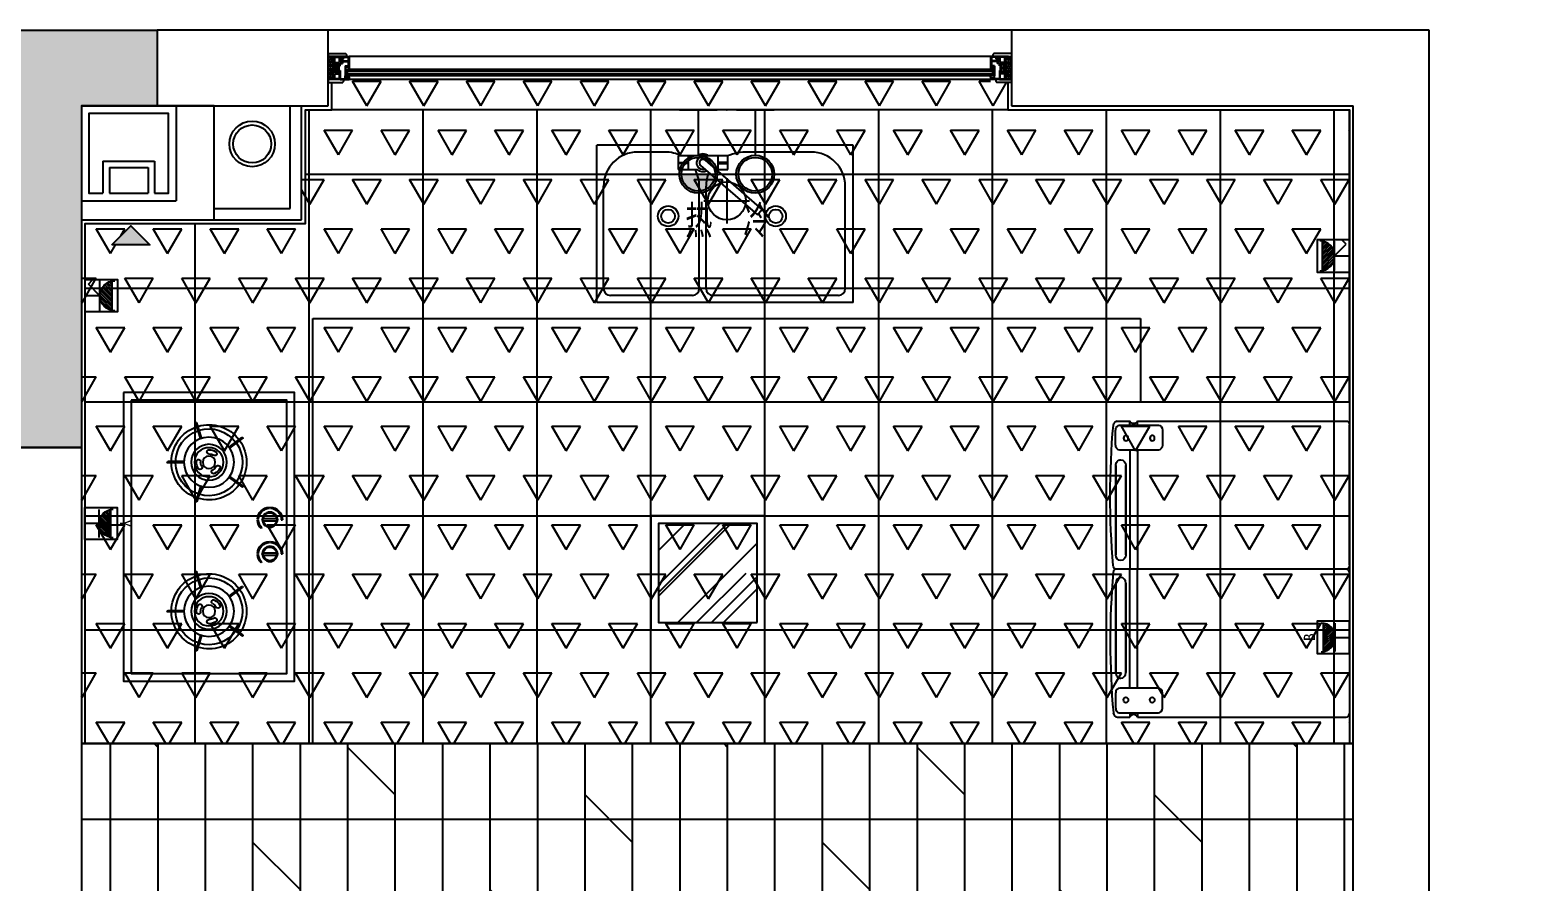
# Model space of a CAD drawing. Header units: millimetres. Extents: x -28014 to 297841, y -81741 to 47579.
# Drawn here: x 67288 to 71249, y -23479 to -21235 of the extents above; entities that cross this region are included whole.
import ezdxf

# ---------------------------------------------------------------- set-up
doc = ezdxf.new("R2010")
doc.units = ezdxf.units.MM
doc.header["$MEASUREMENT"] = 0
for name, color, linetype in [('AR9-剪力墙（柱）线', 6, 'Continuous'), ('AR9-墙线', 160, 'Continuous'), ('AR9-建筑幕墙（窗）', 12, 'Continuous'), ('AR9-建筑给排水（立管）', 4, 'Continuous'), ('DS-4BS-墙体完成面', 20, 'Continuous'), ('EM-强电图标', 14, 'Continuous'), ('EM-给排水图标', 14, 'Continuous'), ('FC-地面造型线', 136, 'Continuous'), ('FC-平面高差线', 144, 'Continuous'), ('FF-厨卫（地坪隐）', 31, 'Continuous'), ('FF-活动家具', 51, 'Continuous'), ('RC-天花灯具', 2, 'Continuous'), ('RC-天花轮廓线', 30, 'Continuous')]:
    doc.layers.add(name, color=color, linetype=linetype)
doc.styles.add('宋体', font='', dxfattribs={"width": 0.8})
doc.styles.get('宋体').set_extended_font_data('SimSun')

# ---------------------------------------------------------------- blocks, each defined once
blk = doc.blocks.new('A$C214622EC')
at = {"linetype": 'ByBlock', "ltscale": 0.01}
h = blk.add_hatch(color=250, dxfattribs=at)
h.dxf.hatch_style = 1
edge = h.paths.add_edge_path()
edge.add_line((-19700.1, 8700), (-19900, 8700))
edge.add_line((-19900, 8700), (-19900, 8900))
edge.add_line((-19900, 8900), (-19700, 8900))
edge.add_line((-19700, 8900), (-19700, 9800))
edge.add_line((-19700, 9800), (-19300.1, 9800))
edge.add_line((-19300.1, 9800), (-19300.1, 9600))
edge.add_line((-19300.1, 9600), (-19500, 9600))
edge.add_line((-19500, 9600), (-19500, 8700))
edge.add_line((-19500, 8700), (-19700, 8700))
edge.add_line((-19700, 8700), (-19700.1, 8700))
h = blk.add_hatch(color=250, dxfattribs=at)
h.dxf.hatch_style = 1
h.paths.add_polyline_path([(-19700, 8700), (-19500, 8700), (-19900, 8700), (-19900, 8900), (-19700, 8900), (-19700, 9800), (-19300, 9800), (-19300, 9600), (-19500, 9600), (-19500, 8700)])
blk.add_lwpolyline([(-19700, 8700), (-19500, 8700), (-19900, 8700), (-19900, 8900), (-19700, 8900), (-19700, 9800), (-19300, 9800), (-19300, 9600), (-19500, 9600), (-19500, 8700)], close=True)
blk = doc.blocks.new('99三层左$0$wei')
at = {"extrusion": (0, 0, -1)}
blk.add_hatch(color=256, dxfattribs=at).paths.add_polyline_path([(-405.9, 224.9), (-355.9, 174.9), (-405.9, 124.9)])
for p, q in [((40, 305), (290, 305)), ((40, 305), (40, 55)), ((290, 305), (290, 55)), ((185, 248.1), (270, 248.1)), ((185, 248.1), (185, 111.9)), ((202.5, 230.6), (270, 230.6)), ((202.5, 230.6), (202.5, 129.4)), ((202.5, 129.4), (270, 129.4)), ((185, 111.9), (270, 111.9)), ((40, 55), (290, 55))]:
    blk.add_line(p, q, dxfattribs=at)
blk.add_line((270, 230.6), (270, 129.4))
at = {"linetype": 'ByBlock', "ltscale": 0.2}
blk.add_lwpolyline([(340, -45), (40, -45), (40, 305), (340, 305)], close=True, dxfattribs=at)
blk.add_lwpolyline([(270, 111.9), (270, 75), (60, 75), (60, 285), (270, 285), (270, 248.1)])
at = {"extrusion": (0, 0, -1)}
blk.add_lwpolyline([(-405.9, 224.9), (-355.9, 174.9), (-405.9, 124.9)], close=True, dxfattribs=at)
blk = doc.blocks.new('*U165')
at = {"layer": 'AR9-建筑幕墙（窗）'}
h = blk.add_hatch(dxfattribs=at)
h.set_pattern_fill('HONEY', color=250, scale=2.333308)
h.set_pattern_definition([(2e-09, (-50793.7736, 158863.649), (5.55618969, 3.20786685), [3.70412646, -7.40825292]), (120, (-50793.7736, 158863.649), (-5.55618903, 3.207867997), [3.70412646, -7.40825292]), (60, (-50793.7736, 158863.649), (6.64e-07, 6.415734844), [-7.40825292, 3.70412646])])
h.paths.add_polyline_path([(-28.1, 330.1), (33.1, 330.1), (33.1, 345.7), (-28.1, 345.7)])
h = blk.add_hatch(dxfattribs=at)
h.set_pattern_fill('HONEY', color=250, scale=2.333308)
h.set_pattern_definition([(2e-09, (-50793.7736, 157409.3308), (5.55618969, 3.20786685), [3.70412646, -7.40825292]), (120, (-50793.7736, 157409.3308), (-5.55618903, 3.207867997), [3.70412646, -7.40825292]), (60, (-50793.7736, 157409.3308), (6.64e-07, 6.415734844), [-7.40825292, 3.70412646])])
h.paths.add_polyline_path([(-28.1, -1438.8), (33.1, -1438.8), (33.1, -1454.3), (-28.1, -1454.3)])
for p, q in [((-35.8, 345.7), (-35.8, 306.8)), ((40.8, 345.7), (-35.8, 345.7)), ((-28.1, 330.1), (-28.1, 345.7)), ((-28.1, 330.1), (-28.1, 345.7)), ((-28.1, 325.4), (-28.1, 345.7)), ((-28.1, 313.8), (-28.1, 330.1)), ((33.1, 301.2), (33.1, 345.7)), ((33.1, 301.2), (33.1, 345.7)), ((33.1, 296.5), (33.1, 345.7)), ((33.1, 337.9), (33.1, 290.5)), ((40.8, 345.7), (40.8, 298.9)), ((-28.1, 313.8), (-28.1, 300.6)), ((-28.1, 300.6), (-28.1, 290.5)), ((-28.1, -1399.1), (-28.1, 290.5)), ((-21.8, 290.5), (-28.1, 290.5)), ((-21.8, 290.5), (-17.9, 290.5)), ((-17.9, -1399.1), (-17.9, 290.5)), ((-1.6, -1399.1), (-1.6, 290.5)), ((2.3, 290.5), (-1.6, 290.5)), ((33.1, 290.5), (2.3, 290.5)), ((33.1, -1399.1), (33.1, 290.5)), ((-35.8, -1454.3), (-35.8, -1415.4)), ((-21.8, -1399.1), (-28.1, -1399.1)), ((-28.1, -1409.2), (-28.1, -1399.1)), ((-28.1, -1422.4), (-28.1, -1409.2)), ((-28.1, -1422.4), (-28.1, -1438.8)), ((-21.8, -1399.1), (-17.9, -1399.1)), ((2.3, -1399.1), (-1.6, -1399.1)), ((33.1, -1399.1), (2.3, -1399.1)), ((33.1, -1446.5), (33.1, -1399.1)), ((33.1, -1405.1), (33.1, -1454.3)), ((33.1, -1409.9), (33.1, -1454.3)), ((33.1, -1409.9), (33.1, -1454.3)), ((40.8, -1454.3), (40.8, -1407.5)), ((40.8, -1454.3), (-35.8, -1454.3)), ((-28.1, -1434), (-28.1, -1454.3)), ((-28.1, -1438.8), (-28.1, -1454.3)), ((-28.1, -1438.8), (-28.1, -1454.3))]:
    blk.add_line(p, q, dxfattribs=at)
at = {"layer": 'AR9-建筑幕墙（窗）', "color": 8}
for p, q in [((-28.1, 330.1), (-12.5, 330.1)), ((-25.7, 316.1), (-25.7, 327.8)), ((-25.7, 327.8), (-12.5, 327.8)), ((-12.5, 330.1), (-12.5, 337.9)), ((-12.5, 337.9), (-5.5, 337.9)), ((-12.5, 327.8), (-12.5, 316.1)), ((-10.2, 330.1), (-10.2, 335.6)), ((-5.5, 335.6), (-10.2, 335.6)), ((-10.2, 330.1), (30.7, 330.1)), ((-10.2, 327.8), (-6.3, 327.8)), ((-10.2, 327.8), (-10.2, 316.1)), ((-6.3, 327.8), (-6.3, 327)), ((-6.3, 327), (-3.9, 327)), ((-6.3, 316.1), (-6.3, 316.9)), ((-6.3, 316.9), (-3.9, 316.9)), ((-5.5, 337.9), (-5.5, 335.6)), ((-3.9, 327), (-3.9, 330.1)), ((-3.9, 316.9), (-3.9, 313.8)), ((1.1, 324.7), (1.1, 319.2)), ((3.4, 324.7), (3.4, 319.2)), ((8.5, 327), (8.5, 330.1)), ((10.8, 327), (8.5, 327)), ((10.8, 316.9), (8.5, 316.9)), ((8.5, 316.9), (8.5, 313.8)), ((10.8, 327.8), (14.7, 327.8)), ((10.8, 327.8), (10.8, 327)), ((10.8, 316.1), (10.8, 316.9)), ((14.7, 327.8), (14.7, 316.1)), ((17.1, 327.8), (30.7, 327.8)), ((17.1, 327.8), (17.1, 316.1)), ((33.1, 337.9), (26.1, 337.9)), ((26.1, 337.9), (26.1, 335.6)), ((26.1, 335.6), (30.7, 335.6)), ((30.7, 335.6), (30.7, 330.1)), ((30.7, 327.8), (30.7, 316.1)), ((-25.7, 316.1), (-12.5, 316.1)), ((-25.7, 313.8), (-25.7, 300.6)), ((-3.9, 313.8), (-25.7, 313.8)), ((-25.7, 300.6), (-21.8, 300.6)), ((-25.7, 298.2), (-25.7, 292.8)), ((-25.7, 298.2), (-21.8, 298.2)), ((-21.8, 292.8), (-25.7, 292.8)), ((-25.7, 292.8), (-21.8, 292.8)), ((-21.8, 300.6), (-21.8, 298.2)), ((-21.8, 300.6), (-17.9, 300.6)), ((-21.8, 292.8), (-21.8, 290.5)), ((-17.9, 300.6), (-17.9, 290.5)), ((-13.3, 300.6), (-17.9, 300.6)), ((-13.3, -1409.2), (-13.3, 300.6)), ((-6.3, 300.6), (-13.3, 300.6)), ((-6.3, 295.9), (-13.3, 300.6)), ((-6.3, 300.6), (-13.3, 295.9)), ((-6.3, 295.9), (-13.3, 295.9)), ((-10.2, 316.1), (-6.3, 316.1)), ((-6.3, -1409.2), (-6.3, 300.6)), ((-1.6, 300.6), (-6.3, 300.6)), ((-1.6, 300.6), (-1.6, 290.5)), ((2.3, 300.6), (-1.6, 300.6)), ((8.5, 300.6), (2.3, 300.6)), ((2.3, 300.6), (2.3, 298.2)), ((6.2, 298.2), (2.3, 298.2)), ((6.2, 292.8), (2.3, 292.8)), ((2.3, 292.8), (2.3, 290.5)), ((6.2, 298.2), (6.2, 292.8)), ((8.5, 313.8), (10.8, 313.8)), ((8.5, 300.6), (8.5, 292.8)), ((19.4, 292.8), (8.5, 292.8)), ((10.8, 316.1), (14.7, 316.1)), ((10.8, 313.8), (14.7, 313.8)), ((14.7, 313.8), (14.7, 307.6)), ((19.4, 307.6), (14.7, 307.6)), ((17.1, 316.1), (30.7, 316.1)), ((17.1, 313.8), (30.7, 313.8)), ((17.1, 309.9), (17.1, 313.8)), ((17.1, 313.8), (17.1, 309.9)), ((19.4, 309.9), (17.1, 309.9)), ((19.4, 309.9), (17.1, 309.9)), ((19.4, 309.9), (19.4, 307.6)), ((19.4, 309.9), (19.4, 292.8)), ((21.7, 313.8), (21.7, 292.8)), ((30.7, 292.8), (21.7, 292.8)), ((26.1, 313.8), (26.1, 305.2)), ((26.1, 305.2), (30.7, 305.2)), ((28.4, 309.9), (30.7, 309.9)), ((28.4, 309.9), (28.4, 307.6)), ((28.4, 307.6), (33.1, 307.6)), ((30.7, 313.8), (30.7, 309.9)), ((30.7, 305.2), (30.7, 292.8)), ((-21.8, -1401.4), (-25.7, -1401.4)), ((-25.7, -1401.4), (-21.8, -1401.4)), ((-25.7, -1406.9), (-25.7, -1401.4)), ((-25.7, -1406.9), (-21.8, -1406.9)), ((-25.7, -1422.4), (-25.7, -1409.2)), ((-25.7, -1409.2), (-21.8, -1409.2)), ((-3.9, -1422.4), (-25.7, -1422.4)), ((-25.7, -1424.8), (-25.7, -1436.4)), ((-25.7, -1424.8), (-12.5, -1424.8)), ((-21.8, -1401.4), (-21.8, -1399.1)), ((-21.8, -1409.2), (-21.8, -1406.9)), ((-21.8, -1409.2), (-17.9, -1409.2)), ((-17.9, -1409.2), (-17.9, -1399.1)), ((-13.3, -1409.2), (-17.9, -1409.2)), ((-6.3, -1404.5), (-13.3, -1404.5)), ((-6.3, -1404.5), (-13.3, -1409.2)), ((-6.3, -1409.2), (-13.3, -1404.5)), ((-6.3, -1409.2), (-13.3, -1409.2)), ((-12.5, -1436.4), (-12.5, -1424.8)), ((-10.2, -1424.8), (-6.3, -1424.8)), ((-10.2, -1436.4), (-10.2, -1424.8)), ((-1.6, -1409.2), (-6.3, -1409.2)), ((-6.3, -1424.8), (-6.3, -1425.5)), ((-6.3, -1425.5), (-3.9, -1425.5)), ((-3.9, -1425.5), (-3.9, -1422.4)), ((-1.6, -1409.2), (-1.6, -1399.1)), ((2.3, -1409.2), (-1.6, -1409.2)), ((2.3, -1401.4), (2.3, -1399.1)), ((6.2, -1401.4), (2.3, -1401.4)), ((6.2, -1406.9), (2.3, -1406.9)), ((2.3, -1409.2), (2.3, -1406.9)), ((8.5, -1409.2), (2.3, -1409.2)), ((6.2, -1406.9), (6.2, -1401.4)), ((19.4, -1401.4), (8.5, -1401.4)), ((8.5, -1409.2), (8.5, -1401.4)), ((8.5, -1425.5), (8.5, -1422.4)), ((8.5, -1422.4), (10.8, -1422.4)), ((10.8, -1425.5), (8.5, -1425.5)), ((10.8, -1422.4), (14.7, -1422.4)), ((10.8, -1424.8), (14.7, -1424.8)), ((10.8, -1424.8), (10.8, -1425.5)), ((14.7, -1422.4), (14.7, -1416.2)), ((19.4, -1416.2), (14.7, -1416.2)), ((14.7, -1436.4), (14.7, -1424.8)), ((19.4, -1418.5), (17.1, -1418.5)), ((17.1, -1418.5), (17.1, -1422.4)), ((17.1, -1422.4), (17.1, -1418.5)), ((19.4, -1418.5), (17.1, -1418.5)), ((17.1, -1422.4), (30.7, -1422.4)), ((17.1, -1424.8), (30.7, -1424.8)), ((17.1, -1436.4), (17.1, -1424.8)), ((19.4, -1418.5), (19.4, -1401.4)), ((19.4, -1418.5), (19.4, -1416.2)), ((30.7, -1401.4), (21.7, -1401.4)), ((21.7, -1422.4), (21.7, -1401.4)), ((26.1, -1413.9), (30.7, -1413.9)), ((26.1, -1422.4), (26.1, -1413.9)), ((28.4, -1416.2), (33.1, -1416.2)), ((28.4, -1418.5), (28.4, -1416.2)), ((28.4, -1418.5), (30.7, -1418.5)), ((30.7, -1413.9), (30.7, -1401.4)), ((30.7, -1422.4), (30.7, -1418.5)), ((30.7, -1436.4), (30.7, -1424.8)), ((-28.1, -1438.8), (-12.5, -1438.8)), ((-25.7, -1436.4), (-12.5, -1436.4)), ((-12.5, -1438.8), (-12.5, -1446.5)), ((-12.5, -1446.5), (-5.5, -1446.5)), ((-10.2, -1436.4), (-6.3, -1436.4)), ((-10.2, -1438.8), (-10.2, -1444.2)), ((-10.2, -1438.8), (30.7, -1438.8)), ((-5.5, -1444.2), (-10.2, -1444.2)), ((-6.3, -1436.4), (-6.3, -1435.7)), ((-6.3, -1435.7), (-3.9, -1435.7)), ((-5.5, -1446.5), (-5.5, -1444.2)), ((-3.9, -1435.7), (-3.9, -1438.8)), ((1.1, -1433.3), (1.1, -1427.9)), ((3.4, -1433.3), (3.4, -1427.9)), ((10.8, -1435.7), (8.5, -1435.7)), ((8.5, -1435.7), (8.5, -1438.8)), ((10.8, -1436.4), (10.8, -1435.7)), ((10.8, -1436.4), (14.7, -1436.4)), ((17.1, -1436.4), (30.7, -1436.4)), ((26.1, -1446.5), (26.1, -1444.2)), ((26.1, -1444.2), (30.7, -1444.2)), ((33.1, -1446.5), (26.1, -1446.5)), ((30.7, -1444.2), (30.7, -1438.8))]:
    blk.add_line(p, q, dxfattribs=at)
for points in [[(1.1, 324.7), (-7.8, 324.7), (-7.8, 319.2), (1.1, 319.2)], [(10.8, 327), (-6.3, 327)], [(-6.3, 316.9), (10.8, 316.9)], [(3.4, 319.2), (12.4, 319.2), (12.4, 324.7), (3.4, 324.7)], [(14.7, 316.9), (14.7, 316.9), (14.7, 327)], [(-6.3, -1425.5), (10.8, -1425.5)], [(14.7, -1425.5), (14.7, -1425.5), (14.7, -1435.7)], [(1.1, -1433.3), (-7.8, -1433.3), (-7.8, -1427.9), (1.1, -1427.9)], [(10.8, -1435.7), (-6.3, -1435.7)], [(3.4, -1427.9), (12.4, -1427.9), (12.4, -1433.3), (3.4, -1433.3)]]:
    blk.add_lwpolyline(points, dxfattribs=at)
at = {"layer": 'AR9-建筑幕墙（窗）'}
for centre, start, end in [((-26.2, 319), 231.816, 263.2576), ((31.2, 311.1), 276.7424, 308.184), ((-26.2, -1427.6), 96.7424, 128.184), ((31.2, -1419.7), 51.816, 83.2576)]:
    blk.add_arc(centre, 15.5, start, end, dxfattribs=at)
blk = doc.blocks.new('jv')
for p, q in [((45007, 29819.1), (45007, 29859.7)), ((45010.3, 29819.1), (45010.3, 29859.7)), ((45399.7, 29819.1), (45399.7, 29859.7)), ((45403, 29819.1), (45403, 29859.7)), ((44944.8, 29773.9), (44906.2, 29786.4)), ((45072.5, 29773.9), (45111.1, 29786.4)), ((45337.5, 29773.9), (45298.9, 29786.4)), ((45465.2, 29773.9), (45503.8, 29786.4)), ((44943.8, 29770.8), (44905.2, 29783.3)), ((45073.5, 29770.8), (45112.1, 29783.3)), ((45336.5, 29770.8), (45297.8, 29783.3)), ((45466.2, 29770.8), (45504.8, 29783.3)), ((44967.6, 29697.7), (44943.7, 29664.8)), ((44970.2, 29695.7), (44946.3, 29662.8)), ((45047.1, 29695.7), (45071, 29662.8)), ((45049.8, 29697.7), (45073.6, 29664.8)), ((45360.2, 29697.7), (45336.3, 29664.8)), ((45362.9, 29695.7), (45339, 29662.8)), ((45439.8, 29695.7), (45463.6, 29662.8)), ((45442.4, 29697.7), (45466.3, 29664.8)), ((45129.9, 29592.4), (45126.9, 29592.4)), ((45129.9, 29589.4), (45126.9, 29589.4)), ((45156.9, 29608.2), (45156.9, 29573.7)), ((45158.4, 29620.9), (45158.4, 29623.9)), ((45161.4, 29620.9), (45161.4, 29623.9)), ((45162.9, 29608.2), (45162.9, 29573.7)), ((45181.1, 29612.1), (45183.2, 29614.2)), ((45220.1, 29592.4), (45217.1, 29592.4)), ((45220.1, 29589.4), (45217.1, 29589.4)), ((45247.1, 29608.2), (45247.1, 29573.7)), ((45248.6, 29620.9), (45248.6, 29623.9)), ((45251.6, 29620.9), (45251.6, 29623.9)), ((45253.1, 29608.2), (45253.1, 29573.7)), ((45271.3, 29612.1), (45273.4, 29614.2)), ((45159.9, 29560.9), (45159.9, 29557.9)), ((45250.1, 29560.9), (45250.1, 29557.9))]:
    blk.add_line(p, q)
for points in [[(44825, 29976.4), (45585, 29976.4), (45585, 29526.4), (44825, 29526.4)], [(44845, 29956.4), (45565, 29956.4), (45565, 29546.4), (44845, 29546.4)]]:
    blk.add_lwpolyline(points, close=True)
for centre, radius in [((45008.7, 29751.4), 66), ((45008.7, 29751.4), 47.3), ((45008.7, 29751.4), 38.5), ((45401.3, 29751.4), 66), ((45401.3, 29751.4), 47.3), ((45401.3, 29751.4), 38.5), ((45008.7, 29751.4), 16.5), ((45401.3, 29751.4), 16.5), ((45159.9, 29590.9), 20), ((45250.1, 29590.9), 20)]:
    blk.add_circle(centre, radius)
for centre, radius, start, end in [((45008.7, 29751.4), 99, 90.9556, 161.0457), ((45008.7, 29751.4), 88, 91.075, 160.9263), ((45008.7, 29859.7), 1.65, 0.0007, 180.0007), ((45008.7, 29751.4), 99, 18.9556, 89.0457), ((45008.7, 29751.4), 88, 19.075, 88.9263), ((45401.3, 29751.4), 99, 90.9543, 161.0444), ((45401.3, 29751.4), 88, 91.0737, 160.925), ((45401.3, 29859.7), 1.65, 359.9993, 179.9993), ((45401.3, 29751.4), 99, 18.9543, 89.0444), ((45401.3, 29751.4), 88, 19.0737, 88.925), ((44905.7, 29784.9), 1.65, 72.0007, 252.0007), ((45008.7, 29819.1), 1.65, 180.0007, 0.0007), ((45111.6, 29784.9), 1.65, 288.0007, 108.0007), ((45298.3, 29784.9), 1.65, 71.9993, 251.9993), ((45401.3, 29819.1), 1.65, 179.9993, 359.9993), ((45504.3, 29784.9), 1.65, 287.9993, 107.9993), ((45008.7, 29751.4), 99, 162.9556, 233.0457), ((45008.7, 29751.4), 88, 163.075, 232.9263), ((44944.3, 29772.3), 1.65, 252.0007, 72.0007), ((44981.2, 29751.4), 5.5, 0.0007, 180.0007), ((45008.7, 29751.4), 33, 180.0007, 213.5265), ((45008.7, 29751.4), 22, 180.0007, 213.5265), ((45007, 29778.9), 5.5, 93.5265, 273.5265), ((45008.7, 29751.4), 33, 60.0007, 93.5265), ((45008.7, 29751.4), 22, 60.0007, 93.5265), ((45022.4, 29775.2), 5.5, 240.0007, 60.0007), ((45008.7, 29751.4), 88, 307.075, 16.9263), ((45008.7, 29751.4), 99, 306.9556, 17.0457), ((45073, 29772.3), 1.65, 108.0007, 288.0007), ((45401.3, 29751.4), 99, 162.9543, 233.0444), ((45401.3, 29751.4), 88, 163.0737, 232.925), ((45337, 29772.3), 1.65, 251.9993, 71.9993), ((45387.6, 29775.2), 5.5, 119.9993, 299.9993), ((45401.3, 29751.4), 33, 86.4735, 119.9993), ((45401.3, 29751.4), 22, 86.4735, 119.9993), ((45403, 29778.9), 5.5, 266.4735, 86.4735), ((45401.3, 29751.4), 22, 326.4735, 359.9993), ((45428.8, 29751.4), 5.5, 359.9993, 179.9993), ((45401.3, 29751.4), 33, 326.4735, 359.9993), ((45401.3, 29751.4), 88, 307.0737, 16.925), ((45401.3, 29751.4), 99, 306.9543, 17.0444), ((45465.7, 29772.3), 1.65, 107.9993, 287.9993), ((44985.7, 29736.2), 5.5, 213.5265, 33.5265), ((45022.4, 29727.6), 5.5, 120.0007, 300.0007), ((45008.7, 29751.4), 22, 300.0007, 333.5265), ((45008.7, 29751.4), 33, 300.0007, 333.5265), ((45033.3, 29739.2), 5.5, 333.5265, 153.5265), ((45376.7, 29739.2), 5.5, 26.4735, 206.4735), ((45401.3, 29751.4), 33, 206.4735, 239.9993), ((45401.3, 29751.4), 22, 206.4735, 239.9993), ((45387.6, 29727.6), 5.5, 239.9993, 59.9993), ((45424.2, 29736.2), 5.5, 146.4735, 326.4735), ((45008.7, 29751.4), 99, 234.9556, 305.0457), ((45008.7, 29751.4), 88, 235.075, 304.9263), ((44968.9, 29696.7), 1.65, 324.0007, 144.0007), ((45048.4, 29696.7), 1.65, 36.0007, 216.0007), ((45401.3, 29751.4), 99, 234.9543, 305.0444), ((45401.3, 29751.4), 88, 235.0737, 304.925), ((45361.6, 29696.7), 1.65, 323.9993, 143.9993), ((45441.1, 29696.7), 1.65, 35.9993, 215.9993), ((44945, 29663.8), 1.65, 144.0007, 324.0007), ((45072.3, 29663.8), 1.65, 216.0007, 36.0007), ((45337.7, 29663.8), 1.65, 143.9993, 323.9993), ((45465, 29663.8), 1.65, 215.9993, 35.9993), ((45159.9, 29590.9), 33, 92.6046, 177.3941), ((45159.9, 29590.9), 33, 182.6046, 269.9993), ((45159.9, 29590.9), 30, 92.8653, 177.1333), ((45159.9, 29590.9), 30, 182.8653, 269.9993), ((45159.9, 29590.9), 18, 99.5934, 260.4053), ((45159.9, 29607.9), 3.01, 355.1237, 184.8749), ((45159.9, 29590.9), 33, 44.9993, 87.3941), ((45159.9, 29590.9), 30, 44.9993, 87.1333), ((45159.9, 29590.9), 18, 279.5934, 80.4053), ((45250.1, 29590.9), 33, 92.6046, 177.3941), ((45250.1, 29590.9), 33, 182.6046, 269.9993), ((45250.1, 29590.9), 30, 92.8653, 177.1333), ((45250.1, 29590.9), 30, 182.8653, 269.9993), ((45250.1, 29590.9), 18, 99.5934, 260.4053), ((45250.1, 29607.9), 3.01, 355.1237, 184.8749), ((45250.1, 29590.9), 33, 44.9993, 87.3941), ((45250.1, 29590.9), 30, 44.9993, 87.1333), ((45250.1, 29590.9), 18, 279.5934, 80.4053), ((45159.9, 29573.9), 3.01, 175.1237, 4.8749), ((45250.1, 29573.9), 3.01, 175.1237, 4.8749)]:
    blk.add_arc(centre, radius, start, end)
blk = doc.blocks.new('asdfdhgnbcvbvfhgfh')
for p, q in [((350, 0), (-400, 0)), ((350, -460), (350, 0)), ((-400, -460), (-400, 0)), ((-199.8, -20), (-280, -20)), ((-16.6, -31.6), (-161.6, -31.6)), ((-161.6, -31.6), (-161.6, -71.6)), ((-132.5, -31.6), (-132.5, -71.6)), ((-45.8, -31.6), (-45.8, -71.6)), ((-16.6, -71.6), (-16.6, -31.6)), ((227.4, -20), (42.9, -20)), ((-161.6, -71.6), (-105.7, -71.6)), ((-159.9, -50.9), (-134.6, -50.9)), ((-159.9, -53.5), (-159.9, -50.9)), ((-134.6, -53.5), (-159.9, -53.5)), ((-134.6, -50.9), (-134.6, -53.5)), ((-96.1, -59.3), (70, -203.6)), ((-83, -44.2), (83.1, -188.5)), ((-51.5, -71.6), (-16.6, -71.6)), ((-18.3, -50.9), (-43.6, -50.9)), ((-43.6, -50.9), (-43.6, -53.5)), ((-43.6, -53.5), (-18.3, -53.5)), ((-18.3, -53.5), (-18.3, -50.9)), ((-380, -420), (-380, -120)), ((-99.8, -420), (-99.8, -120)), ((-80, -420), (-80, -120)), ((327.4, -420), (327.4, -120)), ((70, -203.6), (83.1, -188.5)), ((-119.8, -440), (-360, -440)), ((307.4, -440), (-60, -440)), ((350, -460), (-400, -460))]:
    blk.add_line(p, q)
for centre, radius in [((-191.1, -207.9), 30), ((-191.1, -207.9), 20), ((123.7, -207.9), 30), ((123.7, -207.9), 20)]:
    blk.add_circle(centre, radius)
for centre, radius, start, end in [((-280, -120), 100, 90, 179.9981), ((-199.8, -120), 100, 62.1776, 90), ((-89.1, -51.6), 19, 349.268, 285.7296), ((-89.1, -51.6), 26, 50.2849, 129.7151), ((-89.5, -51.8), 10, 49.0077, 229.0077), ((42.1, -178.3), 158.3, 89.6961, 112.032), ((227.4, -120), 100, 0, 90), ((-199.8, -120), 100, 0, 28.9731), ((-89.1, -51.6), 26, 230.2849, 295.3686), ((20, -120), 100, 156.7544, 180), ((-89.1, -51.6), 26, 292.6199, 295.3686), ((-360, -420), 20, 180, 270), ((-119.8, -420), 20, 270, 0), ((-60, -420), 20, 180, 270), ((307.4, -420), 20, 270, 0)]:
    blk.add_arc(centre, radius, start, end)
blk = doc.blocks.new('fasdff211')
for p, q in [((714446, 69479), (714446, 69848.4)), ((715004, 69858.7), (714454.9, 69858.7)), ((715004, 69858.7), (714454.9, 69858.7)), ((714938.2, 69835), (714938.2, 69794.9)), ((715050.7, 69847.6), (714949.2, 69847.6)), ((715004, 69847.6), (715004, 69858.7)), ((715057.5, 69858.7), (715024.6, 69858.7)), ((715024.6, 69847.6), (715024.6, 69858.7)), ((715061.7, 69794.9), (715061.7, 69835)), ((714949.2, 69782.2), (715050.7, 69782.2)), ((715004, 69782.2), (715004, 69468.7)), ((715024.6, 69782.2), (715024.6, 69468.7)), ((715048.3, 69756.5), (715048.3, 69756.5)), ((715035.1, 69741.3), (715035.1, 69506.1)), ((715035.1, 69506.1), (715035.1, 69741.3)), ((715061.5, 69506.1), (715061.5, 69741.3)), ((715061.5, 69741.3), (715061.5, 69506.1)), ((715048.3, 69490.8), (715048.3, 69490.8)), ((714446, 69458.4), (714446, 69089)), ((714454.9, 69468.7), (715059.5, 69468.7)), ((714454.9, 69468.7), (715059.5, 69468.7)), ((715004, 69155.2), (715004, 69468.7)), ((715024.6, 69155.2), (715024.6, 69468.7)), ((715048.3, 69446.6), (715048.3, 69446.6)), ((715035.1, 69196.1), (715035.1, 69431.4)), ((715035.1, 69431.4), (715035.1, 69196.1)), ((715061.5, 69431.4), (715061.5, 69196.1)), ((715061.5, 69196.1), (715061.5, 69431.4)), ((715048.3, 69180.9), (715048.3, 69180.9)), ((714938.3, 69102.5), (714938.3, 69142.5)), ((714949.2, 69155.2), (715050.7, 69155.2)), ((715061.7, 69142.5), (715061.7, 69102.5)), ((715050.7, 69089.8), (714949.2, 69089.8)), ((715004, 69089.8), (715004, 69078.7)), ((715024.6, 69089.8), (715024.6, 69078.7)), ((715004, 69078.7), (714454.9, 69078.7)), ((715004, 69078.7), (714454.9, 69078.7)), ((715057.5, 69078.7), (715024.6, 69078.7))]:
    blk.add_line(p, q)
for centre, major_axis, ratio, start_param, end_param in [((714454.9, 69848.4), (0, -10.3), 0.864723, 3.141593, 4.712425), ((714949.2, 69835), (0, -12.7), 0.864723, 3.141593, 4.712389), ((715014.3, 69865.8), (0, -13.8), 0.864723, -1.036622, 1.036622), ((715050.7, 69835), (0, -12.7), 0.864723, 1.570796, 3.141593), ((715056.5, 69845.6), (0, -13.2), 0.864723, 1.726027, 3.058535), ((713514.6, 69661.5), (0.1, -1822.4), 0.856777, 1.46986, 1.673045), ((714949.2, 69794.9), (0, -12.7), 0.864723, 4.712389, 6.283185), ((714965.3, 69813.6), (0, -7.14), 0.864723, -1.570796, 4.712389), ((715034.6, 69813.6), (0, -7.14), 0.864723, 4.712389, 10.995574), ((715050.7, 69794.9), (0, -12.7), 0.864723, 0, 1.570796), ((715048.3, 69741.3), (0, -15.3), 0.864723, 3.141593, 4.712389), ((715048.3, 69741.3), (0, -15.3), 0.864723, 1.570796, 3.141593), ((714454.9, 69479), (0, -10.3), 0.864723, 4.712353, 6.283185), ((715048.3, 69506.1), (0, -15.3), 0.864723, -1.570796, 0), ((715048.3, 69506.1), (0, -15.3), 0.864723, 0, 1.570796), ((715059.5, 69478.6), (0, -9.91), 0.864723, 0.000018, 1.50643)]:
    blk.add_ellipse(centre, major_axis=major_axis, ratio=ratio, start_param=start_param, end_param=end_param)
at = {"extrusion": (0, 0, -1)}
for centre, major_axis, ratio, start_param, end_param in [((714454.9, 69458.4), (0, 10.3), 0.864723, 4.712353, 6.283185), ((715048.3, 69431.4), (0, 15.3), 0.864723, -1.570796, 0), ((715048.3, 69431.4), (0, 15.3), 0.864723, 0, 1.570796), ((715059.5, 69458.8), (0, 9.91), 0.864723, 0.000018, 1.50643), ((713514.6, 69275.8), (0.1, 1822.4), 0.856777, 1.46986, 1.673045), ((715048.3, 69196.1), (0, 15.3), 0.864723, 3.141593, 4.712389), ((715048.3, 69196.1), (0, 15.3), 0.864723, 1.570796, 3.141593), ((714949.2, 69142.5), (0, 12.7), 0.864723, 4.712389, 6.283185), ((714965.4, 69123.8), (0, 7.14), 0.864723, -1.570796, 4.712389), ((715034.6, 69123.8), (0, 7.14), 0.864723, 4.712389, 10.995574), ((715050.7, 69142.5), (0, 12.7), 0.864723, 0, 1.570796), ((714454.9, 69089), (0, 10.3), 0.864723, 3.141593, 4.712425), ((714949.2, 69102.5), (0, 12.7), 0.864723, 3.141593, 4.712389), ((715014.3, 69071.7), (0, 13.8), 0.864723, -1.036622, 1.036622), ((715050.7, 69102.5), (0, 12.7), 0.864723, 1.570796, 3.141593), ((715056.6, 69091.8), (0, 13.2), 0.864723, 1.726027, 3.058535)]:
    blk.add_ellipse(centre, major_axis=major_axis, ratio=ratio, start_param=start_param, end_param=end_param, dxfattribs=at)
blk = doc.blocks.new('*U130')
at = {"lineweight": -3}
h = blk.add_hatch(color=12, dxfattribs=at)
h.dxf.hatch_style = 1
edge = h.paths.add_edge_path()
edge.add_arc((-75, -169.7), 50, 0, 360)
edge = h.paths.add_edge_path(flags=17)
edge.add_arc((-75, -169.7), 44.4, 0, 360)
h = blk.add_hatch(color=12, dxfattribs=at)
h.dxf.hatch_style = 1
edge = h.paths.add_edge_path()
edge.add_arc((75, -169.7), 50, 0, 360)
edge = h.paths.add_edge_path(flags=17)
edge.add_arc((75, -169.7), 44.4, 0, 360)
h = blk.add_hatch(color=250)
h.dxf.hatch_style = 1
h.paths.add_polyline_path([(-30.6, -169.7), (-119.4, -169.7, 1)])
at = {"color": 12, "lineweight": -3, "const_width": 5.6}
for points in [[(-25, 0), (-125, 0)], [(-75, -119.7), (-75, 0)], [(125, 0), (25, 0)], [(75, -119.7), (75, 0)]]:
    blk.add_lwpolyline(points, dxfattribs=at)
at = {"color": 12, "const_width": 2}
blk.add_lwpolyline([(-119.4, -169.7), (-30.6, -169.7)], dxfattribs=at)
at = {"color": 12, "lineweight": -3}
for centre, radius in [((-75, -169.7), 50), ((-75, -169.7), 44.4), ((75, -169.7), 50), ((75, -169.7), 44.4)]:
    blk.add_circle(centre, radius, dxfattribs=at)
at = {"color": 12}
blk.add_point((0, 0), dxfattribs=at)
at = {"color": 50, "style": '宋体', "width": 0.7}
for tag, p in [('热', (-109.4, -328.2)), ('冷', (43.2, -328.2))]:
    blk.add_attdef(tag, p, '', height=75, dxfattribs=at)
blk = doc.blocks.new('排水')
for p, q in [((705991.6, -42376), (705991.6, -42496)), ((706051.6, -42436), (705931.6, -42436))]:
    blk.add_line(p, q)
blk.add_circle((705991.6, -42436), 50)
blk = doc.blocks.new('*U131')
blk.add_blockref('排水', (-705991.6, 42386))
blk = doc.blocks.new('五孔插座')
at = {"linetype": 'ByBlock'}
for p, q in [((702044.2, -7681.4), (702193.9, -7681.4)), ((702044.2, -7743.3), (702193.9, -7743.3)), ((702047.5, -7693.4), (702092.7, -7738.6)), ((702048.1, -7681.4), (702109.4, -7742.7)), ((702060.7, -7681.4), (702122.6, -7743.2)), ((702073.4, -7681.4), (702133.8, -7741.8)), ((702086, -7681.4), (702143.8, -7739.1)), ((702098.6, -7681.4), (702152.7, -7735.4)), ((702111.2, -7681.4), (702160.7, -7730.9)), ((702119, -7743.3), (702119, -7818.3)), ((702123.9, -7681.4), (702168, -7725.5)), ((702136.5, -7681.4), (702174.5, -7719.3)), ((702149.1, -7681.4), (702180.2, -7712.5)), ((702161.8, -7681.4), (702185.2, -7704.8)), ((702174.4, -7681.4), (702189.4, -7696.4)), ((702187, -7681.4), (702192.6, -7687))]:
    blk.add_line(p, q, dxfattribs=at)
blk.add_arc((702119, -7667.1), 76.2, 180.89166, 359.10834, dxfattribs=at)
blk = doc.blocks.new('*U123')
at = {"linetype": 'ByBlock'}
for p, q in [((701746.7, -9323), (701821, -9323)), ((701748.3, -9328.9), (701770.7, -9351.4)), ((701748.6, -9323), (701779, -9353.4)), ((701754.9, -9323), (701785.6, -9353.6)), ((701761.1, -9323), (701791.1, -9353)), ((701767.4, -9323), (701796.1, -9351.6)), ((701773.7, -9323), (701800.5, -9349.8)), ((701779.9, -9323), (701804.5, -9347.5)), ((701786.2, -9323), (701808.1, -9344.8)), ((701792.5, -9323), (701811.3, -9341.8)), ((701798.7, -9323), (701814.2, -9338.4)), ((701805, -9323), (701816.7, -9334.6)), ((701811.3, -9323), (701818.7, -9330.4)), ((701817.5, -9323), (701820.3, -9325.7)), ((701746.7, -9353.7), (701821, -9353.7)), ((701783.8, -9353.7), (701783.8, -9390.9))]:
    blk.add_line(p, q, dxfattribs=at)
blk.add_lwpolyline([(701741.3, -9390.9), (701826.3, -9390.9), (701826.3, -9305.9), (701741.3, -9305.9)], close=True)
blk.add_arc((701783.8, -9315.9), 37.8, 180.8917, 359.1083, dxfattribs=at)
at = {"xscale": 0.496079054735609, "yscale": 0.496079054735609, "zscale": 0.496079054735609}
blk.add_blockref('五孔插座', (353477.3, -5512.4), dxfattribs=at)
at = {"linetype": 'ByBlock', "style": '宋体'}
blk.add_text('B', height=29.8, dxfattribs=at).set_placement((701774, -9300.4))
blk = doc.blocks.new('带开关五孔插座')
at = {"linetype": 'ByBlock'}
for p, q in [((702420.6, -7681.4), (702570.3, -7681.4)), ((702424.5, -7681.4), (702485.8, -7742.7)), ((702437.1, -7681.4), (702499, -7743.2)), ((702449.8, -7681.4), (702510.2, -7741.8)), ((702462.4, -7681.4), (702520.2, -7739.1)), ((702475, -7681.4), (702529.1, -7735.4)), ((702487.6, -7681.4), (702537.1, -7730.9)), ((702500.3, -7681.4), (702544.4, -7725.5)), ((702512.9, -7681.4), (702550.9, -7719.3)), ((702525.5, -7681.4), (702556.6, -7712.5)), ((702538.2, -7681.4), (702561.6, -7704.8)), ((702550.8, -7681.4), (702565.8, -7696.4)), ((702563.4, -7681.4), (702569, -7687)), ((702420.6, -7743.3), (702570.3, -7743.3)), ((702423.9, -7693.4), (702469.1, -7738.6)), ((702495.4, -7743.3), (702495.4, -7818.3)), ((702495.4, -7743.3), (702554, -7802)), ((702554, -7802), (702575.2, -7780.8))]:
    blk.add_line(p, q, dxfattribs=at)
blk.add_arc((702495.4, -7667.1), 76.2, 180.89166, 359.10834, dxfattribs=at)
blk = doc.blocks.new('*U84')
blk.add_lwpolyline([(701741.3, -9390.9), (701826.3, -9390.9), (701826.3, -9305.9), (701741.3, -9305.9)], close=True)
at = {"xscale": 0.5206287819076353, "yscale": 0.5206287819076353, "zscale": 0.5206287819076353}
blk.add_blockref('带开关五孔插座', (336044.5, -5320.5), dxfattribs=at)
blk = doc.blocks.new('*U83')
at = {"linetype": 'ByBlock'}
for p, q in [((701746.7, -9323), (701820.9, -9323)), ((701748.3, -9329), (701770.7, -9351.4)), ((701748.6, -9323), (701779, -9353.4)), ((701754.9, -9323), (701785.6, -9353.7)), ((701761.2, -9323), (701791.1, -9353)), ((701767.4, -9323), (701796.1, -9351.7)), ((701773.7, -9323), (701800.5, -9349.8)), ((701779.9, -9323), (701804.5, -9347.5)), ((701786.2, -9323), (701808.1, -9344.9)), ((701792.5, -9323), (701811.3, -9341.8)), ((701798.7, -9323), (701814.2, -9338.4)), ((701805, -9323), (701816.6, -9334.6)), ((701811.3, -9323), (701818.7, -9330.4)), ((701817.5, -9323), (701820.3, -9325.8)), ((701746.7, -9353.7), (701820.9, -9353.7)), ((701783.8, -9353.7), (701783.8, -9390.9))]:
    blk.add_line(p, q, dxfattribs=at)
blk.add_lwpolyline([(701741.3, -9390.9), (701826.3, -9390.9), (701826.3, -9305.9), (701741.3, -9305.9)], close=True)
blk.add_arc((701783.8, -9315.9), 37.8, 180.8917, 359.1083, dxfattribs=at)
at = {"xscale": 0.496079054735609, "yscale": 0.496079054735609, "zscale": 0.496079054735609}
blk.add_blockref('五孔插座', (353477.3, -5512.4), dxfattribs=at)
at = {"linetype": 'ByBlock', "style": '宋体'}
blk.add_text('Y', height=29.8, dxfattribs=at).set_placement((701774, -9298.6))
blk = doc.blocks.new('20191226.11583981')
h = blk.add_hatch()
h.set_pattern_fill('AR-RROOF', color=250, scale=100.133333, angle=225, style=0)
h.set_pattern_definition([(225, (220.29, 280.77), (-107.907, -287.75), [1907.54, -254.34, 635.847, -127.17]), (225, (145.66, 116.2), (209.52, -29.67), [381.51, -41.966, 763.016, -95.38]), (225, (251.77, 159.37), (-407.348, -527.844), [1017.355, -178.037, 508.677, -127.17])])
h.paths.add_polyline_path([(280, 280.4), (20, 280.8), (20, 20.4), (280, 20)])
blk.add_line((280, 20), (280, 280.4))
for points in [[(300, 0), (300, 300.4), (0, 300.4), (0, 0)], [(280, 20), (280, 280.4), (20, 280.4), (20, 20)]]:
    blk.add_lwpolyline(points, close=True)

msp = doc.modelspace()

# ---------------------------------------------------------------- hatches: boundary and pattern name
at = {"layer": 'FC-地面造型线'}
h = msp.add_hatch(dxfattribs=at)
h.set_pattern_fill('TRIANG', color=250, scale=400)
h.paths.add_polyline_path([(70763.14, -21444.834), (69863.099, -21444.834), (69863.099, -21373.167), (69817.877, -21373.167), (69817.877, -21365.39), (68128.32, -21365.39), (68118.209, -21365.39), (68115.131, -21365.92, -0.12928048), (68111.987, -21373.167), (68073.099, -21373.167), (68073.099, -21434.834), (68003.139, -21434.834), (68003.139, -21734.834), (67773.14, -21734.834), (67423.167, -21734.834), (67423.167, -22334.835), (67423.167, -23114.834), (70763.14, -23114.834)])
h.paths.add_polyline_path([(67603.213, -21800.687), (67503.213, -21800.687), (67553.213, -21750.687)], flags=16)
h = msp.add_hatch(dxfattribs=at)
h.set_pattern_fill('DOLMIT', color=250, scale=500, angle=90)
h.paths.add_polyline_path([(72823.14, -25734.934), (72573.14, -25734.934), (72573.14, -25584.834), (72573.14, -25534.834), (72523.14, -25534.834), (72523.14, -25474.834), (72533.14, -25474.834), (72533.14, -25434.834), (72573.14, -25434.834), (72573.14, -25384.834), (71473.14, -25384.834), (71473.14, -25434.834), (71513.14, -25434.834), (71513.14, -25474.834), (71523.14, -25474.834), (71523.14, -25534.834), (71473.14, -25534.834), (71473.14, -25584.834), (70773.14, -25584.834), (70773.14, -23114.834), (70763.14, -23114.834), (67423.167, -23114.834), (67423.167, -24284.835), (67423.112, -25584.834), (66723.112, -25584.834), (66546.161, -25584.834), (66546.161, -25604.834), (66496.161, -25604.834), (66496.161, -25584.834), (66486.161, -25584.834), (66486.161, -25374.834), (66498.161, -25374.834), (66498.161, -25313.834), (66513.161, -25313.834), (66513.161, -25304.834), (66558.161, -25304.834), (67113.68, -25295.545), (67113.68, -25224.834), (67213.058, -25224.834), (67213.058, -23174.837), (66963.14, -23174.837), (66963.14, -22804.774), (66863.265, -22804.774), (66863.265, -22704.899), (66907.287, -22704.899), (66907.287, -22681.268), (66930.917, -22704.899), (67223.14, -22704.899), (67223.14, -25289.834), (65523.14, -25289.834), (65523.14, -22534.835), (65523.14, -25484.834), (65423.14, -25484.834), (65423.14, -25584.834), (65623.14, -25584.834), (65723.161, -25584.834), (65723.161, -25324.836), (65688.161, -25324.836), (65688.161, -25304.836), (65738.161, -25304.836), (65738.161, -25324.836), (65748.161, -25324.836), (65748.161, -25374.836), (65760.161, -25374.836), (65760.161, -25595.834), (65745.161, -25595.834), (65745.161, -25604.834), (65700.161, -25604.834), (65623.14, -25584.834), (65423.14, -25584.834), (65423.14, -25484.834), (65523.14, -25484.834), (65523.14, -22534.835), (65523.143, -22484.834), (62723.14, -22484.834), (62723.14, -25484.834), (64023.14, -25484.834), (64523.14, -25484.834), (64523.14, -25584.834), (64023.14, -25584.834), (64023.14, -25684.834), (63923.14, -25684.834), (63923.14, -25584.834), (62623.14, -25584.834), (61523.085, -25584.834), (61523.085, -26014.838), (60823.166, -26014.838), (60823.166, -30184.834), (61023.14, -30184.834), (61373.14, -30184.834), (63773.14, -30184.834), (64023.14, -30184.834), (64023.14, -26584.834), (64023.14, -26584.834), (64023.14, -26584.834), (64223.14, -26584.834), (64223.14, -26684.834), (64323.14, -26684.834), (64323.14, -26784.834), (64223.14, -26784.834), (64223.14, -30184.834), (64223.14, -30184.834), (66723.112, -30184.834), (66723.112, -29084.834), (66723.14, -26784.834), (65223.14, -26784.834), (65223.14, -26684.834), (66923.14, -26684.834), (66923.14, -29084.834), (66923.112, -30184.834), (67323.112, -30184.834), (67323.167, -30184.834), (67323.167, -30184.834), (67723.206, -30184.834), (67723.206, -30384.834), (68623.206, -30384.834), (68623.206, -30184.834), (71623.206, -30184.834), (71623.206, -30384.834), (72523.183, -30384.836), (72523.205, -30184.835), (73523.167, -30184.835), (73523.167, -30184.834), (72823.14, -30184.834)])
at = {"layer": 'RC-天花轮廓线'}
h = msp.add_hatch(dxfattribs=at)
h.set_pattern_fill('_USER', color=250, scale=300, double=1, pattern_type=0)
h.set_pattern_definition([(0, (67423.17, -23114.83), (0, 300), []), (90, (67423.17, -23114.83), (-300, 2e-14), [])])
h.paths.add_polyline_path([(70763.14, -21444.834), (69863.099, -21444.834), (68083.099, -21444.834), (68083.099, -21444.834), (68013.139, -21444.834), (68013.139, -21744.834), (67433.167, -21744.834), (67433.167, -23114.834), (70763.14, -23114.834)])

# ---------------------------------------------------------------- linework, layer by layer
at = {"layer": 'AR9-墙线'}
for p, q in [((68073.099, -21234.834), (67623.112, -21234.834)), ((68073.099, -21434.834), (68073.099, -21234.834)), ((70973.14, -21234.834), (69873.099, -21234.834)), ((69873.099, -21234.834), (69873.099, -21434.834)), ((70973.14, -25384.834), (70973.14, -21234.834)), ((67623.112, -21434.834), (68073.099, -21434.834)), ((67973.139, -21704.834), (67973.139, -21434.834)), ((68003.139, -21734.834), (68003.139, -21434.834)), ((69873.099, -21434.834), (70773.14, -21434.834)), ((70773.14, -25584.834), (70773.14, -21434.834)), ((67423.167, -22334.835), (67423.167, -24284.835))]:
    msp.add_line(p, q, dxfattribs=at)
for points in [[(67773.14, -21704.834), (67973.139, -21704.834)], [(67773.14, -21734.834), (68003.139, -21734.834)]]:
    msp.add_lwpolyline(points, dxfattribs=at)
at = {"layer": 'AR9-建筑幕墙（窗）'}
msp.add_line((69873.099, -21234.834), (68073.099, -21234.834), dxfattribs=at)
at = {"layer": 'AR9-建筑给排水（立管）'}
for radius in [60, 50]:
    msp.add_circle((67873.14, -21534.834), radius, dxfattribs=at)
at = {"layer": 'DS-4BS-墙体完成面'}
msp.add_line((69863.099, -21444.834), (68083.099, -21444.834), dxfattribs=at)
for points in [[(67423.167, -23114.834), (67433.167, -23114.834), (67433.167, -21744.834), (68013.139, -21744.834), (68013.139, -21444.834), (68083.099, -21444.834), (68083.099, -21373.167)], [(69863.099, -21373.167), (69863.099, -21444.834), (70763.14, -21444.834), (70763.14, -23114.834), (70773.14, -23114.834)]]:
    msp.add_lwpolyline(points, dxfattribs=at)
at = {"layer": 'FC-平面高差线', "color": 144}
msp.add_line((70773.14, -23114.834), (67423.167, -23114.834), dxfattribs=at)
at = {"layer": 'FF-厨卫（地坪隐）'}
for p, q in [((68033.135, -23114.834), (68033.135, -21994.834)), ((68033.135, -21994.834), (70213.14, -21994.834)), ((67433.167, -23114.834), (68033.135, -23114.834))]:
    msp.add_line(p, q, dxfattribs=at)
msp.add_lwpolyline([(70213.14, -21994.834), (70213.14, -22214.62), (70763.14, -22214.62), (70763.14, -21444.834)], dxfattribs=at)
at = {"layer": 'RC-天花轮廓线'}
for p, q in [((70763.14, -23114.834), (67433.167, -23114.834)), ((70773.14, -23314.834), (67423.167, -23314.834))]:
    msp.add_line(p, q, dxfattribs=at)

# ---------------------------------------------------------------- block references
at = {"layer": 'AR9-剪力墙（柱）线', "color": 6}
msp.add_blockref('A$C214622EC', (86923.14, -31034.834), dxfattribs=at)
at = {"layer": 'AR9-墙线', "extrusion": (0, 0, -1), "zscale": -1, "rotation": 270}
msp.add_blockref('99三层左$0$wei', (-67728.147, -21394.834), dxfattribs=at)
at = {"layer": 'AR9-建筑幕墙（窗）', "rotation": 90.00000000000001}
msp.add_blockref('*U165', (68418.78, -21337.334), dxfattribs=at)
at = {"layer": 'EM-强电图标', "color": 8}
for name, p, rotation in [('*U84', (61372.228, -723613.535), 89.99999999999993), ('*U123', (61372.228, -724618.643), 89.99999999999999)]:
    msp.add_blockref(name, p, dxfattribs=dict(at, rotation=rotation))
at = {"layer": 'EM-强电图标', "color": 8, "xscale": -1}
for name, p, rotation in [('*U84', (76824.051, -723718.643), 270.0000000000001), ('*U83', (76823.557, -724318.643), 270)]:
    msp.add_blockref(name, p, dxfattribs=dict(at, rotation=rotation))
at = {"layer": 'EM-给排水图标'}
msp.add_blockref('*U130', (69123.137, -21444.834), dxfattribs=at).add_auto_attribs({'热': '热', '冷': '冷'})
at = {"layer": 'EM-给排水图标', "rotation": 89.99999999999999}
msp.add_blockref('*U131', (69073.137, -21684.835), dxfattribs=at)
at = {"layer": 'FF-厨卫（地坪隐）', "xscale": 0.9000000000000059, "yscale": 0.9000000000000059, "zscale": 0.9000000000000059}
msp.add_blockref('asdfdhgnbcvbvfhgfh', (69140.656, -21538.155), dxfattribs=at)
at = {"layer": 'FF-厨卫（地坪隐）', "extrusion": (0, 0, -1), "zscale": -1, "rotation": 270}
msp.add_blockref('jv', (-97510.762, 22635.153), dxfattribs=at)
at = {"layer": 'FF-活动家具', "extrusion": (0, 0, -1), "zscale": -1}
msp.add_blockref('fasdff211', (-785209.131, -92123.535), dxfattribs=at)
at = {"layer": 'RC-天花灯具'}
msp.add_blockref('20191226.11583981', (68923.167, -22815.234), dxfattribs=at)

doc.saveas('drawing.dxf')
